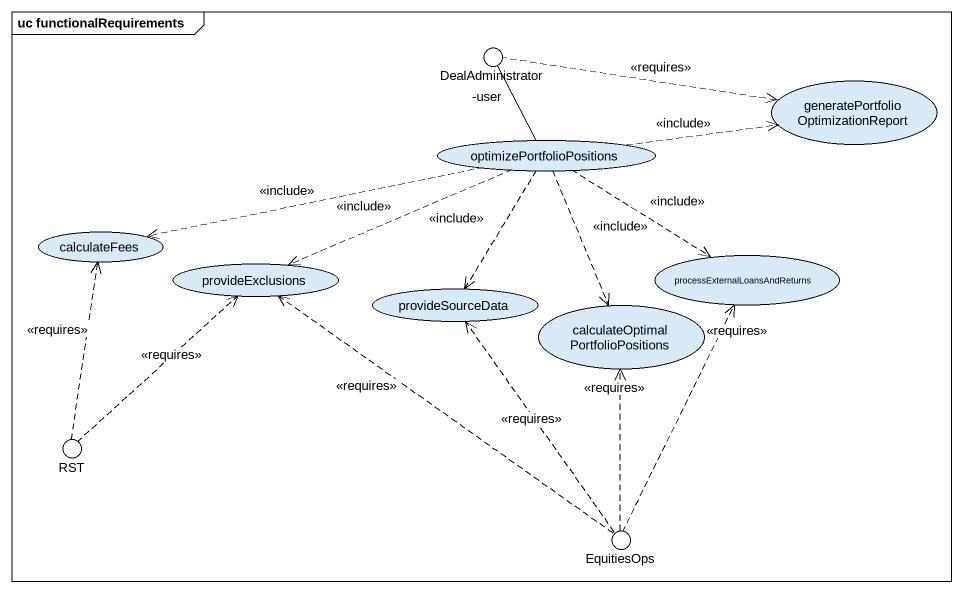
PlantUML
@startuml
mainframe uc functionalRequirements
() DealAdministrator
usecase "generatePortfolioOptimizationReport" as generatePortfolioOptimizatio
usecase optimizePortfolioPositions
usecase calculateFees
usecase provideExclusions
usecase "processExternalLoansAndReturns" as processExternalLoansAndRetur
usecase provideSourceData
usecase "calculateOptimalPortfolioPositions" as calculateOptimalPortfolioPos
() RST
() EquitiesOps
DealAdministrator .right.> generatePortfolioOptimizatio : <<requires>>
DealAdministrator "-user" -- optimizePortfolioPositions
optimizePortfolioPositions .right.> generatePortfolioOptimizatio : <<include>>
optimizePortfolioPositions .left.> calculateFees : <<include>>
optimizePortfolioPositions .left.> provideExclusions : <<include>>
optimizePortfolioPositions ..> processExternalLoansAndRetur : <<include>>
optimizePortfolioPositions ..> provideSourceData : <<include>>
optimizePortfolioPositions ..> calculateOptimalPortfolioPos : <<include>>
RST .up.> calculateFees : <<requires>>
RST .up.> provideExclusions : <<requires>>
EquitiesOps .up.> provideExclusions : <<requires>>
EquitiesOps .up.> processExternalLoansAndRetur : <<requires>>
EquitiesOps .up.> provideSourceData : <<requires>>
EquitiesOps .up.> calculateOptimalPortfolioPos : <<requires>>
@enduml
